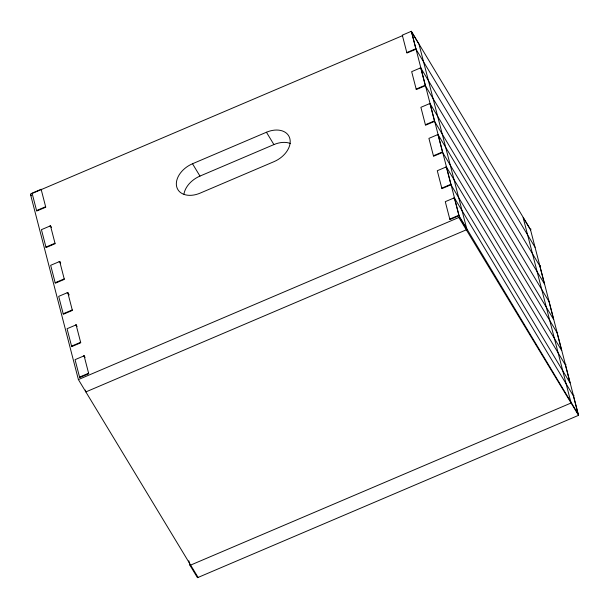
<?xml version="1.0" encoding="UTF-8"?>
<svg xmlns="http://www.w3.org/2000/svg" width="609" height="609" viewBox="0 0 609 609"><rect width="100%" height="100%" fill="white"/><g stroke="black" fill="none" stroke-linecap="round" stroke-linejoin="round"><path stroke-width="0.91" d="M410.725 31.577L411.357 31.303L530.431 229.418L578.55 415.33L197.468 577.697L190.008 565.358L188.82 560.767M40.498 189.574L41.13 189.3L45.759 207.205L36.7 211.041L32.071 193.144L41.13 189.3M198.1 577.423L78.394 379.582L30.45 194.187L402.793 35.543M192.505 163.752L266.445 132.244A21.543 14.844 -31.2 0 1 289.846 138.593A21.543 14.844 -31.2 0 1 274.05 161.636L200.102 193.144A21.543 14.844 -31.2 0 1 176.701 186.796A21.543 14.844 -31.2 0 1 192.505 163.752L199.965 176.085A21.543 14.844 -31.2 0 0 183.948 194.187M420.088 68.086L420.72 67.82L539.795 265.935L544.423 283.832L425.348 85.717L420.72 67.82L411.669 71.664L416.297 89.561L425.348 85.717M49.862 226.084L50.494 225.817L51.476 227.446M199.965 176.085L273.913 144.584A21.543 14.844 -31.2 0 1 290.554 143.541M429.315 103.751L429.946 103.477L549.021 301.592L553.65 319.489L434.575 121.374L429.946 103.477L420.888 107.321L425.516 125.218L434.575 121.374M59.081 261.748L59.712 261.474L60.694 263.103M437.346 134.802L437.978 134.528L557.045 332.643L561.681 350.54L442.606 152.425L437.978 134.528L428.919 138.372L433.547 156.269L442.606 152.425M67.112 292.8L67.744 292.526L69.213 294.969M445.712 167.155L446.344 166.889L565.418 365.004L570.047 382.901L450.972 184.786L446.344 166.889L437.285 170.726L441.913 188.63L450.972 184.786M75.478 325.153L76.117 324.886L77.092 326.515M453.705 198.1L454.337 197.834L573.412 395.949L578.04 413.846L458.965 215.731L454.337 197.834L445.278 201.67L449.906 219.575L458.965 215.731M83.471 356.098L84.103 355.831L85.085 357.46M78.394 379.582L459.475 217.215L411.532 31.82L418.992 44.16L466.943 229.555L85.861 391.914L85.382 390.08M530.431 229.418L531.063 229.151M539.795 265.935L540.427 265.669M549.021 301.592L549.653 301.326M557.045 332.643L557.684 332.377M565.418 365.004L566.05 364.73M573.412 395.949L574.043 395.675M190.008 565.358L571.09 402.998L523.139 217.603L530.606 229.936M406.804 52.557L415.863 48.72M415.985 49.207L406.934 53.044L402.298 35.147L411.357 31.303L415.985 49.207L535.06 247.323M36.578 210.554L45.629 206.717M416.168 89.074L425.227 85.23M45.941 247.071L54.993 243.227M425.386 124.731L434.445 120.887M55.16 282.728L64.219 278.884M433.418 155.782L442.477 151.938M63.191 313.78L72.25 309.935M441.791 188.143L450.843 184.299M71.558 346.14L80.616 342.296M449.777 219.088L458.836 215.243M79.551 377.085L88.609 373.241M459.475 217.215L466.943 229.555M458.843 217.489L578.55 415.33M266.445 132.244L273.913 144.584M30.45 194.187L31.386 195.725M50.494 225.817L41.435 229.662L46.063 247.558L55.122 243.714L50.494 225.817M59.712 261.474L50.661 265.318L55.29 283.215L64.341 279.379L59.712 261.474M67.744 292.526L58.685 296.37L63.321 314.267L72.372 310.423L67.744 292.526M76.117 324.886L67.059 328.723L71.687 346.628L80.746 342.783L76.117 324.886M84.103 355.831L75.052 359.668L79.68 377.572L88.731 373.728L84.103 355.831"/></g></svg>
